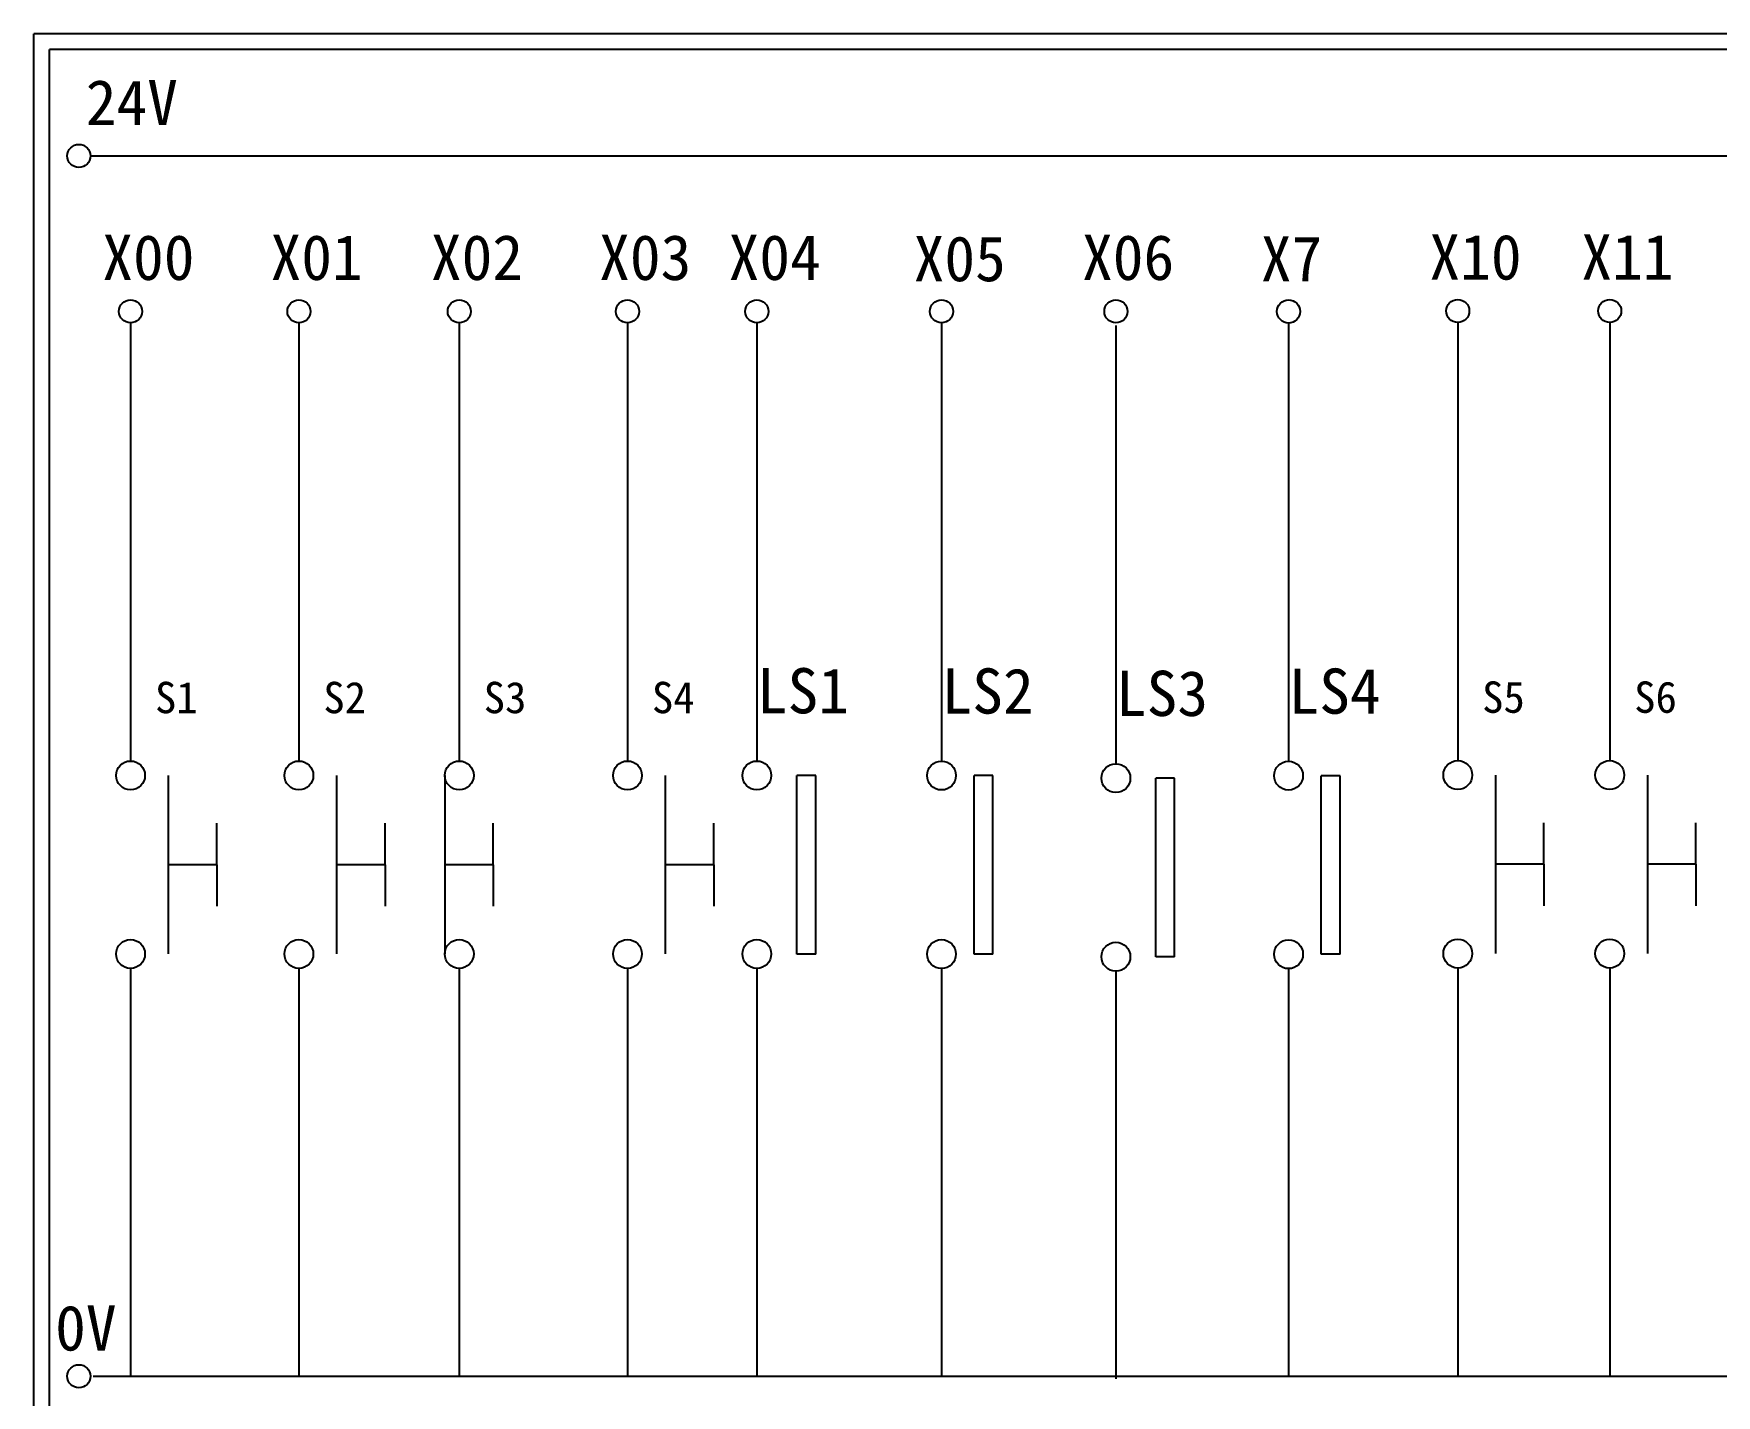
# Model space of a CAD drawing. Extents: x 275 to 562, y 265 to 469.
# Drawn here: x 274.9 to 409, y 360.4 to 468.9 of the extents above; entities that cross this region are included whole.
import ezdxf

# ---------------------------------------------------------------- set-up
doc = ezdxf.new("R2010")
doc.units = 0
doc.layers.get('0').update_dxf_attribs({"linetype": 'CONTINUOUS'})
doc.layers.add('圖框層', color=7, linetype='CONTINUOUS')
doc.layers.add('標尺寸層', color=3, linetype='CONTINUOUS')
doc.styles.add('STSL', font='KAIU.TTF')

msp = doc.modelspace()

# ---------------------------------------------------------------- linework, layer by layer
for p, q in [((337.23, 409.78), (335.73, 409.78)), ((351.36, 409.78), (349.86, 409.78)), ((365.84, 409.57), (364.34, 409.57)), ((379.03, 409.77), (377.52, 409.77)), ((289.49, 402.67), (289.49, 405.98)), ((302.91, 402.67), (302.91, 405.98)), ((311.53, 402.67), (311.53, 405.98)), ((329.1, 402.67), (329.1, 405.98)), ((395.28, 402.71), (395.28, 406.01)), ((407.39, 402.71), (407.39, 406.01)), ((289.49, 402.67), (289.49, 399.36)), ((302.91, 402.67), (302.91, 399.36)), ((311.53, 402.67), (311.53, 399.36)), ((329.1, 402.67), (329.1, 399.36)), ((395.28, 402.71), (395.28, 399.4)), ((407.39, 402.71), (407.39, 399.4)), ((337.23, 395.55), (335.73, 395.55)), ((351.36, 395.55), (349.86, 395.55)), ((365.84, 395.33), (364.34, 395.33)), ((379.03, 395.54), (377.52, 395.54))]:
    msp.add_line(p, q)
at = {"layer": '圖框層', "color": 7}
for p, q in [((561.9, 468.91), (274.9, 468.91)), ((274.9, 264.95), (274.9, 468.91)), ((560.65, 467.66), (276.15, 467.66)), ((276.15, 266.2), (276.15, 467.66))]:
    msp.add_line(p, q, dxfattribs=at)
at = {"layer": '標尺寸層', "color": 7}
for p, q in [((279.42, 459.17), (557.02, 459.17)), ((282.62, 445.86), (282.62, 410.94)), ((296.04, 445.86), (296.04, 410.94)), ((308.82, 445.86), (308.82, 410.94)), ((322.23, 445.86), (322.23, 410.94)), ((332.54, 445.86), (332.54, 410.94)), ((347.26, 445.86), (347.26, 410.93)), ((361.16, 445.65), (361.16, 410.72)), ((374.92, 445.85), (374.92, 410.92)), ((388.41, 445.89), (388.41, 410.97)), ((400.52, 445.89), (400.52, 410.97)), ((285.63, 409.79), (285.63, 395.56)), ((299.04, 409.79), (299.04, 395.56)), ((307.67, 409.79), (307.67, 395.56)), ((325.24, 409.79), (325.24, 395.56)), ((335.73, 395.55), (335.73, 409.78)), ((337.23, 395.55), (337.23, 409.78)), ((349.86, 395.55), (349.86, 409.78)), ((351.36, 395.55), (351.36, 409.78)), ((364.34, 395.33), (364.34, 409.57)), ((365.84, 395.33), (365.84, 409.57)), ((377.52, 395.54), (377.52, 409.77)), ((379.03, 395.54), (379.03, 409.77)), ((391.41, 409.82), (391.41, 395.59)), ((403.52, 409.82), (403.52, 395.59)), ((289.49, 402.67), (285.63, 402.67)), ((302.91, 402.67), (299.04, 402.67)), ((311.53, 402.67), (307.67, 402.67)), ((329.1, 402.67), (325.24, 402.67)), ((395.28, 402.71), (391.41, 402.71)), ((407.39, 402.71), (403.52, 402.71)), ((282.62, 394.41), (282.62, 361.9)), ((296.04, 394.41), (296.04, 361.9)), ((308.82, 394.41), (308.82, 361.9)), ((322.23, 394.41), (322.23, 361.9)), ((332.54, 394.41), (332.54, 361.9)), ((347.26, 394.41), (347.26, 361.9)), ((347.26, 394.4), (347.26, 361.9)), ((374.92, 394.4), (374.92, 361.9)), ((374.92, 394.39), (374.92, 361.9)), ((388.41, 394.44), (388.41, 361.94)), ((400.52, 394.44), (400.52, 361.94)), ((361.16, 394.19), (361.16, 361.69)), ((279.63, 361.9), (557.5, 361.9))]:
    msp.add_line(p, q, dxfattribs=at)
for centre, radius in [((278.5, 459.17), 0.92), ((282.62, 446.78), 0.92), ((296.04, 446.78), 0.92), ((308.82, 446.78), 0.92), ((322.23, 446.78), 0.92), ((332.54, 446.78), 0.92), ((332.54, 446.78), 0.92), ((347.26, 446.78), 0.92), ((361.16, 446.78), 0.92), ((374.92, 446.77), 0.92), ((388.41, 446.81), 0.92), ((400.52, 446.81), 0.92), ((282.62, 409.79), 1.15), ((296.04, 409.79), 1.15), ((308.82, 409.79), 1.15), ((322.23, 409.79), 1.15), ((332.54, 409.79), 1.15), ((347.26, 409.78), 1.15), ((361.16, 409.57), 1.15), ((374.92, 409.77), 1.15), ((388.41, 409.82), 1.15), ((400.52, 409.82), 1.15), ((282.62, 395.56), 1.15), ((296.04, 395.56), 1.15), ((308.82, 395.56), 1.15), ((322.23, 395.56), 1.15), ((332.54, 395.56), 1.15), ((347.26, 395.55), 1.15), ((361.16, 395.34), 1.15), ((374.92, 395.54), 1.15), ((388.41, 395.59), 1.15), ((400.52, 395.59), 1.15), ((278.5, 361.9), 0.92)]:
    msp.add_circle(centre, radius, dxfattribs=at)

# ---------------------------------------------------------------- texts
at = {"layer": '圖框層', "color": 4, "style": 'STSL'}
for s, height, p in [('24V', 3.6, (279.05, 461.63)), ('X00', 3.6, (280.37, 449.28)), ('X01', 3.6, (293.78, 449.28)), ('X02', 3.6, (306.56, 449.28)), ('X03', 3.6, (319.97, 449.28)), ('X04', 3.6, (330.29, 449.28)), ('X05', 3.6, (345.04, 449.18)), ('X06', 3.6, (358.46, 449.28)), ('X7', 3.6, (372.71, 449.17)), ('X10', 3.6, (386.15, 449.31)), ('X11', 3.6, (398.26, 449.31)), ('S1', 2.5, (284.57, 414.75)), ('S2', 2.5, (297.99, 414.75)), ('S3', 2.5, (310.77, 414.75)), ('S4', 2.5, (324.18, 414.75)), ('LS1', 3.6, (332.54, 414.74)), ('LS2', 3.6, (347.26, 414.72)), ('LS3', 3.6, (361.16, 414.53)), ('LS4', 3.6, (374.92, 414.71)), ('S5', 2.5, (390.35, 414.78)), ('S6', 2.5, (402.47, 414.78)), ('0V', 3.6, (276.61, 363.95))]:
    msp.add_text(s, height=height, dxfattribs=at).set_placement(p)

doc.saveas('drawing.dxf')
